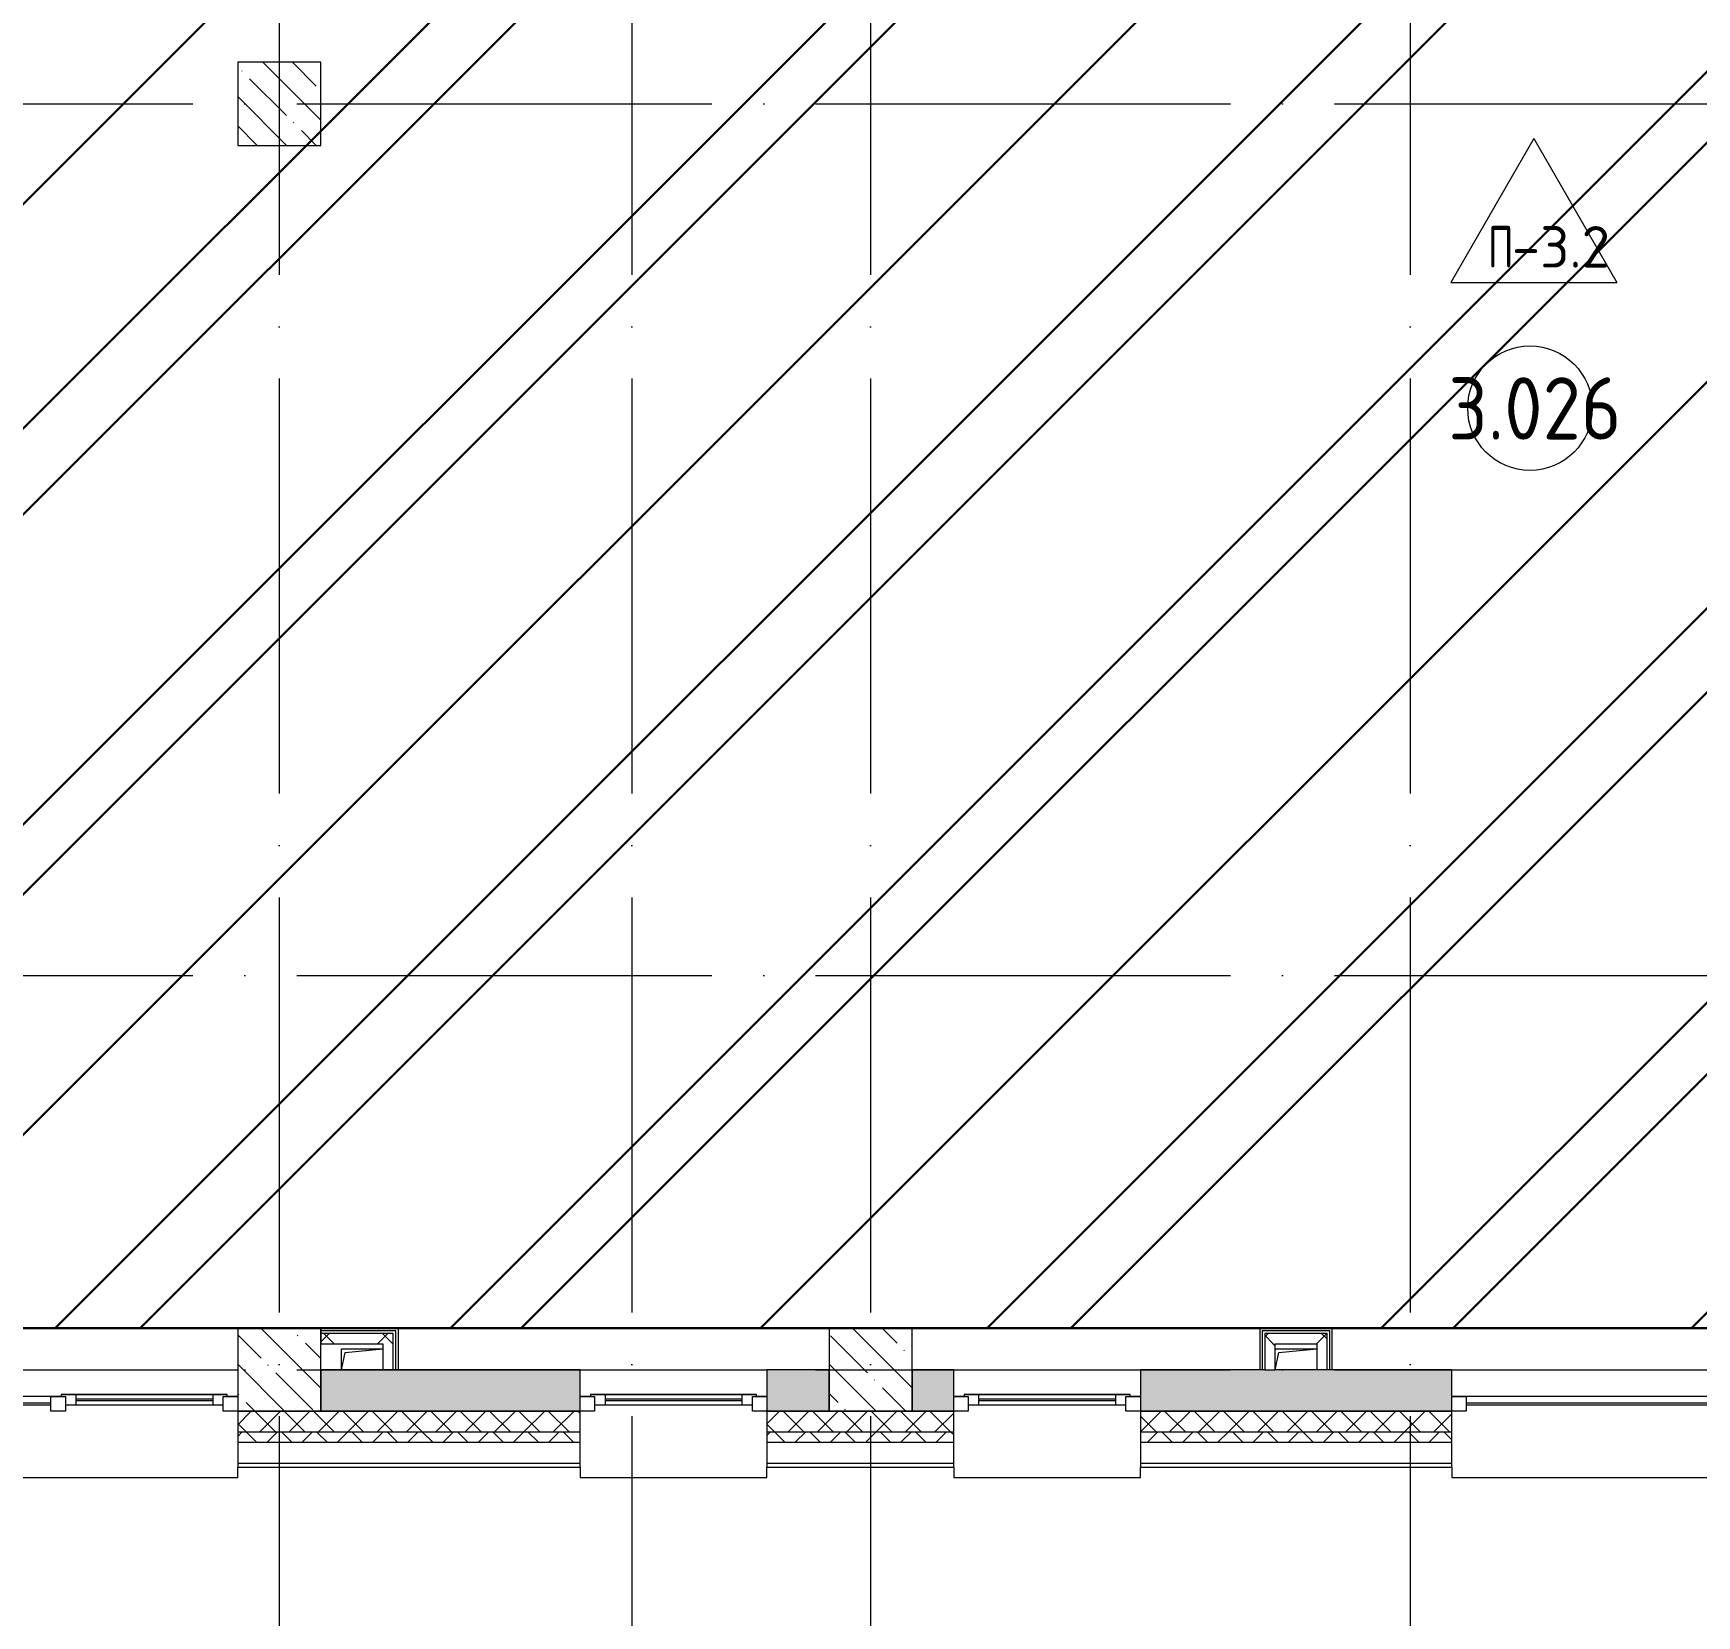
# Model space of a CAD drawing. Header units: millimetres. Extents: x -68946 to 690821, y -552984 to 293768.
# Drawn here: x 106968 to 114983, y -233317 to -225691 of the extents above; entities that cross this region are included whole.
import ezdxf

# ---------------------------------------------------------------- set-up
doc = ezdxf.new("R2010")
doc.units = ezdxf.units.MM
doc.linetypes.add('ADSK_Линия сетки', pattern=[2500, 2000, -250, 0, -250])
for name, color, linetype, lineweight in [('1.2) Стяжка 6 вып.', 30, 'Continuous', 30), ('1.3) Звуко-изол           6 вып.', 90, 'Continuous', 30), ('1.4) Стяжка 6 вып.', 30, 'Continuous', 30), ('A-AREA-____-IDEN', 250, 'Continuous', 9), ('A-DETL-GENF-OTLN', 250, 'Continuous', 5), ('A-FLOR-____-IDEN', 250, 'Continuous', 9), ('A-FLOR-____-OTLN', 250, 'Continuous', 9), ('A-GLAZ-____-MCUT', 250, 'Continuous', 9), ('A-GLAZ-____-OTLN', 250, 'Continuous', 5), ('A-WALL-____-MCUT', 250, 'Continuous', 13), ('A-WALL-____-PATT', 250, 'Continuous', 13), ('A-WALL-FNSH-MCUT', 250, 'Continuous', 13), ('I-WALL-____-OTLN', 250, 'Continuous', 9), ('S-COLS-____-MCUT', 250, 'Continuous', 25), ('S-COLS-____-OTLN', 250, 'Continuous', 9), ('S-GRID-____-OTLN', 250, 'Continuous', 9)]:
    doc.layers.add(name, color=color, linetype=linetype, lineweight=lineweight)
doc.styles.add('ISOCPEUR_1', font='isocpeur.ttf', dxfattribs={"width": 0.9, "height": 250})
doc.styles.add('ISOCPEUR_2', font='isocpeur.ttf', dxfattribs={"height": 160})
pattern_1 = [(135, (28052.9, -258555.93), (-142.5612, -142.5612), []), (135, (28195.47, -258555.93), (-142.5612, -142.5612), [252.016, -50.403, 3.353, -47.05])]
pattern_2 = [(45, (28052.9, -258555.93), (-141.42136, 141.42136), []), (135, (28052.9, -258555.93), (-141.42136, -141.42136), [])]

# ---------------------------------------------------------------- blocks, each defined once
blk = doc.blocks.new('Окно_СКБ_1Ст1 - 120_Окно_СКБ_1Ст_900_ОК3л-29018692-АР1_Маркировочный план 3 этажа секция 2_3')
at = {"layer": 'A-GLAZ-____-MCUT'}
for p, q in [((-450, -195), (-450, -125)), ((-450, -125), (-380, -125)), ((-380, -125), (-380, -195)), ((380, -155), (-380, -155)), ((-380, -155), (-380, -195)), ((-330, -205), (-330, -155)), ((330, -205), (330, -155)), ((380, -195), (380, -125)), ((380, -125), (450, -125)), ((380, -195), (380, -155)), ((450, -125), (450, -195)), ((-380, -195), (-450, -195)), ((-380, -195), (-400, -195)), ((-400, -195), (-400, -205)), ((-400, -205), (400, -205)), ((400, -205), (-400, -205)), ((450, -195), (380, -195)), ((400, -195), (380, -195)), ((400, -205), (400, -195))]:
    blk.add_line(p, q, dxfattribs=at)
at = {"layer": 'A-GLAZ-____-MCUT', "lineweight": 5}
for p, q in [((-330, -175), (330, -175)), ((330, -185), (-330, -185))]:
    blk.add_line(p, q, dxfattribs=at)
at = {"layer": 'A-GLAZ-____-OTLN'}
for p, q in [((-450, -195), (-400, -195)), ((400, -195), (450, -195))]:
    blk.add_line(p, q, dxfattribs=at)
blk = doc.blocks.new('Окно_СКБ_1Ст1 - 120_Окно_СКБ_1Ст_900_ОК6Л-29019242-АР1_Маркировочный план 3 этажа секция 2_3')
at = {"layer": 'A-GLAZ-____-MCUT'}
for p, q in [((-450, -195), (-450, -125)), ((-450, -125), (-380, -125)), ((-380, -125), (-380, -195)), ((380, -155), (-380, -155)), ((-380, -155), (-380, -195)), ((-330, -205), (-330, -155)), ((330, -205), (330, -155)), ((380, -195), (380, -125)), ((380, -125), (450, -125)), ((380, -195), (380, -155)), ((450, -125), (450, -195)), ((-380, -195), (-450, -195)), ((-380, -195), (-400, -195)), ((-400, -195), (-400, -205)), ((-400, -205), (400, -205)), ((400, -205), (-400, -205)), ((450, -195), (380, -195)), ((400, -195), (380, -195)), ((400, -205), (400, -195))]:
    blk.add_line(p, q, dxfattribs=at)
at = {"layer": 'A-GLAZ-____-MCUT', "lineweight": 5}
for p, q in [((-330, -175), (330, -175)), ((330, -185), (-330, -185))]:
    blk.add_line(p, q, dxfattribs=at)
at = {"layer": 'A-GLAZ-____-OTLN'}
for p, q in [((-450, -195), (-400, -195)), ((400, -195), (450, -195))]:
    blk.add_line(p, q, dxfattribs=at)
blk = doc.blocks.new('Окно_СКБ_2Ст1 - Окно_СКБ_2Ст_2700_ОК9Л-V60-АР1_Маркировочный план 3 этажа секция 2_3')
at = {"layer": 'A-GLAZ-____-MCUT'}
for p, q in [((-1350, -195), (-1350, -125)), ((-1350, -125), (-1280, -125)), ((-1280, -125), (-1280, -195)), ((-520, -155), (-1280, -155)), ((-1280, -155), (-1280, -195)), ((-1230, -205), (-1230, -155)), ((-570, -205), (-570, -155)), ((-520, -195), (-520, -125)), ((-520, -125), (-450, -125)), ((-520, -195), (-520, -155)), ((-450, -125), (-450, -195)), ((1280, -195), (1280, -125)), ((1280, -125), (1350, -125)), ((1350, -125), (1350, -195)), ((-1280, -195), (-1350, -195)), ((-1280, -195), (-1300, -195)), ((-1300, -195), (-1300, -205)), ((-1300, -205), (-500, -205)), ((-500, -205), (-1300, -205)), ((-450, -195), (-520, -195)), ((-500, -195), (-520, -195)), ((-500, -205), (-500, -195)), ((1350, -195), (1280, -195))]:
    blk.add_line(p, q, dxfattribs=at)
at = {"layer": 'A-GLAZ-____-MCUT', "lineweight": 5}
for p, q in [((1280, -155), (-450, -155)), ((-1230, -175), (-570, -175)), ((-570, -185), (-1230, -185)), ((1280, -165), (-450, -165))]:
    blk.add_line(p, q, dxfattribs=at)
at = {"layer": 'A-GLAZ-____-OTLN'}
for p, q in [((-1350, -195), (-1344.8, -195)), ((-1336.4, -195), (-1300, -195)), ((-500, -195), (1350, -195))]:
    blk.add_line(p, q, dxfattribs=at)
blk = doc.blocks.new('WNW_Отлив1 - Отлив_металлический 2-28596055-АР1_Маркировочный план 3 этажа секция 2_3')
at = {"layer": 'A-GLAZ-____-OTLN'}
for p, q in [((450, 320), (-450, 320)), ((-450, 320), (-450, 270)), ((450, 270), (450, 320))]:
    blk.add_line(p, q, dxfattribs=at)
blk = doc.blocks.new('WNW_Отлив1 - Отлив_металлический 2-28596188-АР1_Маркировочный план 3 этажа секция 2_3')
at = {"layer": 'A-GLAZ-____-OTLN'}
for p, q in [((1350, 320), (-1350, 320)), ((-1350, 320), (-1350, 270)), ((1350, 270), (1350, 320))]:
    blk.add_line(p, q, dxfattribs=at)
blk = doc.blocks.new('BSC_Колонна _Прямоугольная - 400x400-V136-АР1_Маркировочный план 3 этажа секция 2_3')
at = {"layer": 'S-COLS-____-OTLN', "lineweight": 5}
h = blk.add_hatch(dxfattribs=at)
h.set_pattern_fill('FP_112', color=256, style=0, pattern_type=2)
h.set_pattern_definition([(135, (-80100, -32525), (-142.5612, -142.5612), []), (135, (-79957.44, -32525), (-142.5612, -142.5612), [252.016, -50.403, 3.353, -47.05])])
h.paths.add_polyline_path([(200, -200), (200, 200), (-200, 200), (-200, -200)])
at = {"layer": 'S-COLS-____-MCUT', "lineweight": 5}
for p, q in [((200, 200), (-200, 200)), ((-200, 200), (-200, -200)), ((200, -200), (200, 200)), ((-200, -200), (200, -200))]:
    blk.add_line(p, q, dxfattribs=at)
blk = doc.blocks.new('Окно_СКБ_3Ст1 - Окно_СКБ_3Ст_4050_ОК15-36323508-АР1_Маркировочный план 3 этажа секция 2_3')
at = {"layer": 'A-GLAZ-____-MCUT'}
for p, q in [((-2025, -195), (-2025, -125)), ((-2025, -125), (-1955, -125)), ((-1955, -125), (-1955, -195)), ((-1195, -155), (-1955, -155)), ((-1955, -155), (-1955, -195)), ((-1905, -205), (-1905, -155)), ((-1245, -205), (-1245, -155)), ((-1195, -195), (-1195, -125)), ((-1195, -125), (-1125, -125)), ((-1195, -195), (-1195, -155)), ((-1125, -125), (-1125, -195)), ((355, -195), (355, -125)), ((355, -125), (425, -125)), ((425, -125), (425, -195)), ((1955, -195), (1955, -125)), ((1955, -125), (2025, -125)), ((2025, -125), (2025, -195)), ((-1955, -195), (-2025, -195)), ((-1955, -195), (-1975, -195)), ((-1975, -195), (-1975, -205)), ((-1975, -205), (-1175, -205)), ((-1175, -205), (-1975, -205)), ((-1125, -195), (-1195, -195)), ((-1175, -195), (-1195, -195)), ((-1175, -205), (-1175, -195)), ((425, -195), (355, -195)), ((2025, -195), (1955, -195))]:
    blk.add_line(p, q, dxfattribs=at)
at = {"layer": 'A-GLAZ-____-MCUT', "lineweight": 5}
for p, q in [((355, -155), (-1125, -155)), ((1955, -155), (425, -155)), ((-1905, -175), (-1245, -175)), ((-1245, -185), (-1905, -185)), ((355, -165), (-1125, -165)), ((1955, -165), (425, -165))]:
    blk.add_line(p, q, dxfattribs=at)
at = {"layer": 'A-GLAZ-____-OTLN'}
for p, q in [((-2025, -195), (-1975, -195)), ((-1175, -195), (2025, -195))]:
    blk.add_line(p, q, dxfattribs=at)
blk = doc.blocks.new('WNW_Отлив1 - Отлив_металлический 2-36323549-АР1_Маркировочный план 3 этажа секция 2_3')
at = {"layer": 'A-GLAZ-____-OTLN'}
for p, q in [((2025, 320), (-2025, 320)), ((-2025, 320), (-2025, 270)), ((2025, 270), (2025, 320))]:
    blk.add_line(p, q, dxfattribs=at)
blk = doc.blocks.new('_Wn_-As_OpeningMEP_floor__Rectangular - _Wn_-As_OpeningMEP_floor__Rectangular-V147-АР1_Маркировочный план 3 этажа секция 2_3')
at = {"layer": 'A-DETL-GENF-OTLN', "lineweight": 5}
for p, q in [((-100, 0), (-82.3, 82.3)), ((-82.3, 82.3), (99.5, 100))]:
    blk.add_line(p, q, dxfattribs=at)
blk = doc.blocks.new('_Wn_-As_OpeningMEP_floor__Rectangular - _Wn_-As_OpeningMEP_floor__Rectangular-V148-АР1_Маркировочный план 3 этажа секция 2_3')
at = {"layer": 'A-DETL-GENF-OTLN', "lineweight": 5}
for p, q in [((-100, 0), (-82.3, 82.3)), ((-82.3, 82.3), (100, 100))]:
    blk.add_line(p, q, dxfattribs=at)
blk = doc.blocks.new('AAR_СКБ_Марка_Помещения_мал - Номер-28977439-АР1_Маркировочный план 3 этажа секция 2_3')
at = {"layer": 'A-AREA-____-IDEN'}
blk.add_circle((-0.028, 0), 3, dxfattribs=at)
blk = doc.blocks.new('AAR_СКБ_Марка_Перекрытия - Марка пола-17325028-АР1_Маркировочный план 3 этажа секция 2_3')
at = {"layer": 'A-FLOR-____-IDEN'}
for p, q in [((0, 6.932), (-4.002, 0)), ((0, 6.932), (4.002, 0)), ((-4.002, 0), (4.002, 0))]:
    blk.add_line(p, q, dxfattribs=at)

msp = doc.modelspace()

# ---------------------------------------------------------------- hatches: boundary and pattern name
at = {"layer": '1.2) Стяжка 6 вып.', "lineweight": 30}
h = msp.add_hatch(dxfattribs=at)
h.set_pattern_fill('ANSI31', color=256, scale=333)
h.paths.add_polyline_path([(128837.9057, -231930.9286), (103406.2912, -231930.9286), (103406.2912, -223242.3877), (128837.9057, -223242.3877)])
at = {"layer": '1.3) Звуко-изол           6 вып.', "lineweight": 30}
h = msp.add_hatch(dxfattribs=at)
h.set_pattern_fill('ANSI31', color=256, scale=500)
h.paths.add_polyline_path([(128837.9057, -231930.9286), (103406.2912, -231930.9286), (103406.2912, -223242.3877), (128837.9057, -223242.3877)])
at = {"layer": '1.4) Стяжка 6 вып.', "lineweight": 30}
h = msp.add_hatch(dxfattribs=at)
h.set_pattern_fill('ANSI32', color=256, scale=333)
h.paths.add_polyline_path([(128837.9057, -231930.9286), (103406.2912, -231930.9286), (103406.2912, -223242.3877), (128837.9057, -223242.3877)])
at = {"layer": 'A-WALL-____-PATT', "lineweight": 15}
h = msp.add_hatch(dxfattribs=at)
h.set_pattern_fill('FP_52', color=256, style=0, pattern_type=2)
h.set_pattern_definition(pattern_2)
h.paths.add_polyline_path([(108636.7595, -232005.9286), (108702.4261, -232005.9286), (108702.4261, -231955.9286), (108352.9057, -231955.9286), (108352.9057, -232005.9286), (108456.5779, -232005.9286)])
h = msp.add_hatch(dxfattribs=at)
h.set_pattern_fill('FP_52', color=256, style=0, pattern_type=2)
h.set_pattern_definition(pattern_2)
h.paths.add_polyline_path([(113145.8201, -232005.9286), (113202.4574, -232005.9286), (113202.4574, -231955.9286), (112902.4574, -231955.9286), (112902.4574, -232005.9286), (113029.4692, -232005.9286)])
h = msp.add_hatch(dxfattribs=at)
h.set_pattern_fill('FP_52', color=256, style=0, pattern_type=2)
h.set_pattern_definition(pattern_2)
h.paths.add_polyline_path([(108652.4261, -232130.9286), (108702.4261, -232129.7768), (108702.4261, -232005.9286), (108652.4261, -232005.9286), (108652.4261, -232127.3336)])
h = msp.add_hatch(dxfattribs=at)
h.set_pattern_fill('FP_52', color=256, style=0, pattern_type=2)
h.set_pattern_definition(pattern_2)
h.paths.add_polyline_path([(112902.4574, -232130.9286), (112952.4574, -232130.9286), (112952.4574, -232005.9286), (112902.4574, -232005.9286), (112902.4574, -232032.0915)])
h = msp.add_hatch(dxfattribs=at)
h.set_pattern_fill('FP_124', color=256, style=0, pattern_type=2)
h.set_pattern_definition([(50, (28052.9, -258555.93), (364.3679, -31.8783), [38.1, -419.1]), (355, (28052.9, -258555.93), (-70.4859, 382.1133), [30.48, -335.28]), (100.451, (28083.27, -258558.6), (293.885, 350.2334), [32.38, -356.18]), (46.184, (28052.9, -258454.33), (542.1585, -84.0858), [57.15, -628.65]), (96.636, (28098.1, -258461.34), (474.805, 494.8554), [48.57, -534.27]), (351.184, (28052.9, -258454.33), (474.8102, 494.85), [45.72, -502.92]), (21, (28103.7, -258479.73), (303.2285, -204.5305), [38.1, -419.1]), (326, (28103.7, -258479.73), (123.6039, 368.376), [30.48, -335.28]), (71.451, (28128.97, -258496.77), (426.8341, 163.8427), [32.38, -356.18]), (37.5, (28052.9, -258555.93), (6.17665, 169.11015), [16.764, -314.452, 16.764, -323.596, -336.55]), (37.5, (28052.9, -258555.93), (6.17665, 169.11015), [-671.576, 16.764, -319.786]), (7.5, (28052.9, -258555.93), (133.63888, 200.3615), [16.764, -177.292, 16.764, -306.832, -128.27]), (7.5, (28052.9, -258555.93), (133.63888, 200.3615), [-517.652, 16.764, -111.506]), (327.5, (27939.62, -258555.93), (271.18182, -11.45836), [16.764, -110.236, 16.764, -379.476, -525.78]), (327.5, (27939.62, -258555.93), (271.18182, -11.45836), [-523.24, 16.764, -509.016]), (317.5, (27888.82, -258555.93), (296.2585, 50.85285), [16.764, -148.336, 16.764, -246.38, -373.38]), (317.5, (27888.82, -258555.93), (296.2585, 50.85285), [-428.244, 16.764, -356.616])])
h.paths.add_polyline_path([(129212.3031, -232330.9286), (129212.9057, -232330.8689), (129212.9057, -232130.9286), (128202.9057, -232130.9286), (128202.9057, -232330.9286), (128235.0029, -232330.9286)])
h.paths.add_polyline_path([(121602.9057, -232330.9286), (121602.9057, -232130.9286), (120802.9057, -232130.9286), (120802.9057, -232330.9286), (121476.9879, -232330.9286)])
h.paths.add_polyline_path([(126883.3999, -232330.9286), (127302.9057, -232330.8689), (127302.9057, -232130.9286), (126402.9057, -232130.9286), (126402.9057, -232330.9286)])
h.paths.add_polyline_path([(125502.9057, -232330.9286), (125502.9057, -232130.9286), (124952.9057, -232130.9286), (124953.2339, -232330.9286)])
h.paths.add_polyline_path([(124552.7566, -232330.9286), (124552.9057, -232330.8689), (124552.9057, -232130.9286), (124302.9057, -232130.9286), (124302.9057, -232330.9286)])
h.paths.add_polyline_path([(99902.9057, -232330.9286), (101352.9057, -232330.8689), (101352.9057, -232130.9286), (99902.9057, -232130.9286), (99902.9057, -232330.8689)])
h.paths.add_polyline_path([(98202.9057, -232330.9286), (98202.9057, -232130.9286), (97752.9057, -232130.9286), (97753.1742, -232330.9286), (97823.9355, -232330.9286)])
h.paths.add_polyline_path([(117422.179, -232330.9286), (117702.9057, -232330.8689), (117702.9057, -232130.9286), (116902.9057, -232130.9286), (116902.9057, -232330.9286)])
h.paths.add_polyline_path([(118602.9057, -232330.9286), (119502.9057, -232330.8689), (119502.9057, -232130.9286), (118602.9057, -232130.9286), (118602.9057, -232330.8689)])
h.paths.add_polyline_path([(113367.37, -232330.9286), (113802.9057, -232330.8689), (113802.9057, -232130.9286), (112302.9057, -232130.9286), (112302.9057, -232330.9286)])
h.paths.add_polyline_path([(111402.9057, -232330.9286), (111402.9057, -232130.9286), (111202.9057, -232130.9286), (111203.0251, -232330.9286)])
h.paths.add_polyline_path([(110802.7267, -232330.9286), (110802.9057, -232330.8689), (110802.9057, -232130.9286), (110502.9057, -232130.9286), (110502.9057, -232330.9286), (110664.164, -232330.9286)])
h.paths.add_polyline_path([(109602.9057, -232330.9286), (109602.9057, -232130.9286), (108352.9057, -232130.9286), (108352.9057, -232330.9286), (109312.561, -232330.9286)])
h.paths.add_polyline_path([(103902.9057, -232330.9286), (103902.9057, -232130.9286), (103052.9057, -232130.9286), (103052.9057, -232330.9286)])
h.paths.add_polyline_path([(102652.667, -232330.9286), (102652.9057, -232330.8689), (102652.9057, -232130.9286), (102252.9057, -232130.9286), (102252.9057, -232330.9286), (102554.546, -232330.9286)])
h = msp.add_hatch(dxfattribs=at)
h.set_pattern_fill('FP_49', color=256, style=0, pattern_type=2)
h.set_pattern_definition([(45, (28052.91, -258555.93), (-70.71068, 70.71068), []), (135, (28052.91, -258555.93), (-70.71068, -70.71068), [])])
h.paths.add_polyline_path([(131062.9276, -232430.8689), (132652.9063, -232430.8689), (132752.8838, -232330.8689), (128202.9057, -232330.9286), (128202.9057, -232430.8689), (130938.2089, -232430.8689)])
h.paths.add_polyline_path([(125502.9057, -232430.8689), (125502.9057, -232330.9286), (124302.9057, -232330.9286), (124302.9057, -232430.8689)])
h.paths.add_polyline_path([(126883.3999, -232430.8689), (127302.9057, -232430.8689), (127302.3687, -232330.9286), (126402.9057, -232330.9286), (126402.9057, -232430.8689)])
h.paths.add_polyline_path([(118602.9057, -232430.8689), (119502.9057, -232430.8689), (119502.3687, -232330.9286), (118602.9057, -232330.9286)])
h.paths.add_polyline_path([(121602.9057, -232430.8689), (121602.9057, -232330.9286), (120402.9057, -232330.9286), (120402.9057, -232430.8689), (121476.9879, -232430.8689)])
h.paths.add_polyline_path([(117422.179, -232430.8689), (117702.9057, -232430.8689), (117702.9057, -232330.9286), (116502.9057, -232330.9286), (116502.9057, -232430.8689), (116902.9057, -232430.8689)])
h.paths.add_polyline_path([(113367.37, -232430.8689), (113802.9057, -232430.8689), (113802.0107, -232330.9286), (112302.9057, -232330.9286), (112302.9057, -232430.8689)])
h.paths.add_polyline_path([(110664.164, -232430.8689), (111402.9057, -232430.8689), (111402.9057, -232330.9286), (110502.9057, -232330.9286), (110502.9057, -232430.8689)])
h.paths.add_polyline_path([(109602.9057, -232430.8689), (109602.9057, -232330.9286), (107952.9057, -232330.9286), (107952.9057, -232430.8689), (109312.561, -232430.8689)])
h.paths.add_polyline_path([(102554.546, -232430.8689), (103902.9057, -232430.8689), (103902.9057, -232330.9286), (102252.9057, -232330.9286), (102252.9057, -232430.8689)])
h.paths.add_polyline_path([(101202.943, -232430.8689), (101352.9057, -232430.8689), (101352.0405, -232330.9286), (99902.9057, -232330.9286), (99902.9057, -232430.8689)])
h.paths.add_polyline_path([(97302.9356, -232430.8689), (98202.9057, -232430.8689), (98202.9057, -232330.9286), (97252.9057, -232330.9286), (97252.9057, -232430.8689)])
h = msp.add_hatch(dxfattribs=at)
h.set_pattern_fill('FP_48', color=256, style=0, pattern_type=2)
h.set_pattern_definition([(135, (28052.9, -258555.93), (-84.85281, -84.85281), []), (225, (28052.9, -258555.93), (84.85281, -84.85281), [])])
h.paths.add_polyline_path([(132602.9063, -232480.8689), (132652.9063, -232430.8689), (128202.9057, -232430.8689), (128202.9057, -232480.8689), (132502.9063, -232480.8689)])
h.paths.add_polyline_path([(127302.9057, -232480.8689), (127302.9057, -232430.8689), (126402.9057, -232430.8689), (126402.9057, -232480.8689), (126883.3999, -232480.8689)])
h.paths.add_polyline_path([(124952.9057, -232480.8689), (125502.9057, -232480.8689), (125502.9057, -232430.8689), (124302.9057, -232430.8689), (124302.9057, -232480.8689)])
h.paths.add_polyline_path([(120402.9057, -232480.8689), (121602.9057, -232480.8689), (121602.9057, -232430.8689), (120402.9057, -232430.8689)])
h.paths.add_polyline_path([(119502.9057, -232480.8689), (119502.9057, -232430.8689), (118602.9057, -232430.8689), (118602.9057, -232480.8689), (118773.7819, -232480.8689)])
h.paths.add_polyline_path([(117702.9057, -232480.8689), (117702.9057, -232430.8689), (116502.9057, -232430.8689), (116502.9057, -232480.8689), (117422.179, -232480.8689)])
h.paths.add_polyline_path([(112302.9057, -232480.8689), (113802.9057, -232480.8689), (113802.9057, -232430.8689), (112302.9057, -232430.8689), (112302.9057, -232456.0511)])
h.paths.add_polyline_path([(111402.9057, -232480.8689), (111402.9057, -232430.8689), (110502.9057, -232430.8689), (110502.9057, -232480.8689), (110664.164, -232480.8689)])
h.paths.add_polyline_path([(107952.9057, -232480.8689), (109602.9057, -232480.8689), (109602.9057, -232430.8689), (107952.9057, -232430.8689)])
h.paths.add_polyline_path([(102554.546, -232480.8689), (103902.9057, -232480.8689), (103902.9057, -232430.8689), (102252.9057, -232430.8689), (102252.9057, -232480.8689)])
h.paths.add_polyline_path([(101352.9057, -232480.8689), (101352.9057, -232430.8689), (99902.9057, -232430.8689), (99902.9057, -232480.8689), (101202.943, -232480.8689)])
h.paths.add_polyline_path([(97202.9057, -232480.8689), (98202.9057, -232480.8689), (98202.9057, -232430.8689), (97202.9057, -232430.8689)])
at = {"layer": 'S-COLS-____-OTLN', "lineweight": 5}
h = msp.add_hatch(dxfattribs=at)
h.set_pattern_fill('FP_19', color=256, style=0, pattern_type=2)
h.set_pattern_definition(pattern_1)
h.paths.add_polyline_path([(107952.9057, -232330.9286), (108352.9057, -232330.8689), (108352.9057, -231930.9286), (107952.9057, -231930.9286), (107952.9057, -232330.8689)])
h = msp.add_hatch(dxfattribs=at)
h.set_pattern_fill('FP_19', color=256, style=0, pattern_type=2)
h.set_pattern_definition(pattern_1)
h.paths.add_polyline_path([(110803.2637, -232330.9286), (111202.9057, -232330.8689), (111202.9057, -231930.9286), (110802.9057, -231930.9286), (110802.9057, -232330.8689)])

# ---------------------------------------------------------------- linework, layer by layer
at = {"layer": '1.2) Стяжка 6 вып.', "lineweight": 30}
msp.add_lwpolyline([(128837.9057, -231930.9286), (103406.2912, -231930.9286), (103406.2912, -223242.3877), (128837.9057, -223242.3877)], close=True, dxfattribs=at)
at = {"layer": 'A-FLOR-____-OTLN', "lineweight": 5}
for p, q in [((108452.9057, -232130.9286), (108452.9057, -232030.9286)), ((108452.9057, -232030.9286), (108652.4261, -232030.9286)), ((112952.4574, -232030.9286), (113152.4574, -232030.9286))]:
    msp.add_line(p, q, dxfattribs=at)
at = {"layer": 'A-WALL-____-MCUT', "lineweight": 15}
for p, q in [((108714.9261, -231943.4286), (108352.9057, -231943.4286)), ((108714.9261, -232130.9286), (108714.9261, -231943.4286)), ((113214.9574, -231943.4286), (112889.9574, -231943.4286)), ((112889.9574, -231943.4286), (112889.9574, -232130.9286)), ((113214.9574, -232130.9286), (113214.9574, -231943.4286)), ((108352.9057, -232130.9286), (108352.9057, -232330.9286)), ((110802.9057, -232330.9286), (110802.9057, -232130.9286)), ((111202.9057, -232130.9286), (111202.9057, -232330.9286)), ((112902.4574, -232130.9286), (112952.4574, -232130.9286)), ((107952.9057, -232580.8689), (109602.9057, -232580.8689)), ((110502.9057, -232580.8689), (111402.9057, -232580.8689)), ((112302.9057, -232580.8689), (113802.9057, -232580.8689))]:
    msp.add_line(p, q, dxfattribs=at)
at = {"layer": 'A-WALL-____-MCUT', "color": 7, "lineweight": 15}
for p, q in [((108352.9057, -231955.9286), (108352.9057, -232005.9286)), ((108702.4261, -231955.9286), (108352.9057, -231955.9286)), ((108702.4261, -232130.9286), (108702.4261, -231955.9286)), ((113202.4574, -231955.9286), (112902.4574, -231955.9286)), ((112902.4574, -231955.9286), (112902.4574, -232130.9286)), ((113202.4574, -232130.9286), (113202.4574, -231955.9286)), ((108352.9057, -232005.9286), (108652.4261, -232005.9286)), ((108652.4261, -232005.9286), (108652.4261, -232130.9286)), ((112952.4574, -232005.9286), (113152.4574, -232005.9286)), ((112952.4574, -232130.9286), (112952.4574, -232005.9286)), ((113152.4574, -232005.9286), (113152.4574, -232130.9286)), ((109602.9057, -232130.9286), (108352.9057, -232130.9286)), ((109602.9057, -232330.9286), (109602.9057, -232130.9286)), ((110802.9057, -232130.9286), (110502.9057, -232130.9286)), ((110502.9057, -232130.9286), (110502.9057, -232330.9286)), ((111402.9057, -232130.9286), (111202.9057, -232130.9286)), ((111402.9057, -232330.9286), (111402.9057, -232130.9286)), ((112902.4574, -232130.9286), (112302.9057, -232130.9286)), ((112302.9057, -232130.9286), (112302.9057, -232330.9286)), ((113802.9057, -232130.9286), (112952.4574, -232130.9286)), ((113802.9057, -232330.9286), (113802.9057, -232130.9286)), ((109602.9057, -232330.8689), (108352.9057, -232330.8689)), ((108352.9057, -232330.9286), (109602.9057, -232330.9286)), ((110802.9057, -232330.8689), (110502.9057, -232330.8689)), ((110502.9057, -232330.9286), (110802.9057, -232330.9286)), ((111402.9057, -232330.8689), (111202.9057, -232330.8689)), ((111202.9057, -232330.9286), (111402.9057, -232330.9286)), ((113802.9057, -232330.8689), (112302.9057, -232330.8689)), ((112302.9057, -232330.9286), (113802.9057, -232330.9286)), ((107952.9057, -232430.8689), (107952.9057, -232480.8689)), ((107952.9057, -232430.8689), (109602.9057, -232430.8689)), ((109602.9057, -232480.8689), (109602.9057, -232430.8689)), ((110502.9057, -232430.8689), (110502.9057, -232480.8689)), ((110502.9057, -232430.8689), (111402.9057, -232430.8689)), ((111402.9057, -232480.8689), (111402.9057, -232430.8689)), ((112302.9057, -232430.8689), (112302.9057, -232480.8689)), ((112302.9057, -232430.8689), (113802.9057, -232430.8689)), ((113802.9057, -232480.8689), (113802.9057, -232430.8689)), ((107952.9057, -232480.8689), (109602.9057, -232480.8689)), ((110502.9057, -232480.8689), (111402.9057, -232480.8689)), ((112302.9057, -232480.8689), (113802.9057, -232480.8689))]:
    msp.add_line(p, q, dxfattribs=at)
at = {"layer": 'A-WALL-____-MCUT', "color": 10, "lineweight": 15}
for p, q in [((108352.9057, -232330.8689), (107952.9057, -232330.8689)), ((107952.9057, -232330.8689), (107952.9057, -232430.8689)), ((109602.9057, -232430.8689), (109602.9057, -232330.9286)), ((110502.9057, -232330.9286), (110502.9057, -232430.8689)), ((111202.9057, -232330.8689), (110802.9057, -232330.8689)), ((111402.9057, -232430.8689), (111402.9057, -232330.9286)), ((112302.9057, -232330.9286), (112302.9057, -232430.8689)), ((113802.9057, -232430.8689), (113802.9057, -232330.9286)), ((107952.9057, -232480.8689), (107952.9057, -232580.8689)), ((109602.9057, -232580.8689), (109602.9057, -232480.8689)), ((110502.9057, -232480.8689), (110502.9057, -232580.8689)), ((111402.9057, -232580.8689), (111402.9057, -232480.8689)), ((112302.9057, -232480.8689), (112302.9057, -232580.8689)), ((113802.9057, -232580.8689), (113802.9057, -232480.8689))]:
    msp.add_line(p, q, dxfattribs=at)
at = {"layer": 'A-WALL-FNSH-MCUT', "lineweight": 15}
for p, q in [((108727.4261, -231930.9286), (108352.9057, -231930.9286)), ((108352.9057, -231930.9286), (108352.9057, -231955.9286)), ((108727.4261, -232130.9286), (108727.4261, -231930.9286)), ((113227.4574, -231930.9286), (112877.4574, -231930.9286)), ((112877.4574, -231930.9286), (112877.4574, -232130.9286)), ((113227.4574, -232130.9286), (113227.4574, -231930.9286)), ((107952.9057, -232580.8689), (107952.9057, -232600.8689)), ((107952.9057, -232600.8689), (109602.9057, -232600.8689)), ((109602.9057, -232600.8689), (109602.9057, -232580.8689)), ((110502.9057, -232580.8689), (110502.9057, -232600.8689)), ((110502.9057, -232600.8689), (111402.9057, -232600.8689)), ((111402.9057, -232600.8689), (111402.9057, -232580.8689)), ((112302.9057, -232580.8689), (112302.9057, -232600.8689)), ((112302.9057, -232600.8689), (113802.9057, -232600.8689)), ((113802.9057, -232600.8689), (113802.9057, -232580.8689))]:
    msp.add_line(p, q, dxfattribs=at)
at = {"layer": 'I-WALL-____-OTLN', "lineweight": 15}
for p, q in [((103902.9057, -232130.9286), (107952.9057, -232130.9286)), ((109602.9057, -232130.9286), (110502.9057, -232130.9286)), ((111402.9057, -232130.9286), (112302.9057, -232130.9286)), ((113802.9057, -232130.9286), (116414.3033, -232130.9286))]:
    msp.add_line(p, q, dxfattribs=at)
at = {"layer": 'S-COLS-____-MCUT', "lineweight": 5}
for p, q in [((108352.9057, -231930.9286), (107952.9057, -231930.9286)), ((107952.9057, -231930.9286), (107952.9057, -232330.9286)), ((108352.9057, -232130.9286), (108352.9057, -231930.9286)), ((111202.9057, -231930.9286), (110802.9057, -231930.9286)), ((110802.9057, -231930.9286), (110802.9057, -232130.9286)), ((111202.9057, -232130.9286), (111202.9057, -231930.9286)), ((107952.9057, -232330.9286), (108352.9057, -232330.9286)), ((110802.9057, -232330.9286), (111202.9057, -232330.9286))]:
    msp.add_line(p, q, dxfattribs=at)
at = {"layer": 'S-COLS-____-OTLN', "lineweight": 5}
for p, q in [((108352.9057, -232330.9286), (108352.9057, -232130.9286)), ((110802.9057, -232130.9286), (110802.9057, -232330.9286)), ((111202.9057, -232330.9286), (111202.9057, -232130.9286))]:
    msp.add_line(p, q, dxfattribs=at)
at = {"layer": 'S-GRID-____-OTLN', "linetype": 'ADSK_Линия сетки'}
for p, q in [((108152.9057, -197353.9241), (108152.9057, -262294.7685)), ((109852.9057, -197353.9241), (109852.9057, -262294.7685)), ((111002.9057, -197353.9241), (111002.9057, -262294.7685)), ((113602.9057, -197353.9241), (113602.9057, -262294.7685)), ((93236.8325, -226030.9286), (181748.3453, -226030.9286)), ((93236.8325, -230230.9286), (181748.3453, -230230.9286)), ((93236.8325, -232130.9286), (181888.5828, -232130.9286))]:
    msp.add_line(p, q, dxfattribs=at)

# ---------------------------------------------------------------- block references
at = {"layer": 'A-AREA-____-IDEN', "xscale": 99.99999999999993, "yscale": 99.99999999999993, "zscale": 99.99999999999993}
msp.add_blockref('AAR_СКБ_Марка_Помещения_мал - Номер-28977439-АР1_Маркировочный план 3 этажа секция 2_3', (114182.7148, -227497.4513), dxfattribs=at)
at = {"layer": 'A-FLOR-____-IDEN', "xscale": 99.99999999999993, "yscale": 99.99999999999993, "zscale": 99.99999999999993}
msp.add_blockref('AAR_СКБ_Марка_Перекрытия - Марка пола-17325028-АР1_Маркировочный план 3 этажа секция 2_3', (114198.3273, -226891.424), dxfattribs=at)
at = {"layer": 'A-GLAZ-____-OTLN'}
for name, p in [('_Wn_-As_OpeningMEP_floor__Rectangular - _Wn_-As_OpeningMEP_floor__Rectangular-V147-АР1_Маркировочный план 3 этажа секция 2_3', (108552.9057, -232130.9286)), ('_Wn_-As_OpeningMEP_floor__Rectangular - _Wn_-As_OpeningMEP_floor__Rectangular-V148-АР1_Маркировочный план 3 этажа секция 2_3', (113052.4574, -232130.9286))]:
    msp.add_blockref(name, p, dxfattribs=at)
at = {"layer": 'A-GLAZ-____-OTLN', "rotation": 180}
for name, p in [('Окно_СКБ_3Ст1 - Окно_СКБ_3Ст_4050_ОК15-36323508-АР1_Маркировочный план 3 этажа секция 2_3', (105927.9057, -232455.8689)), ('Окно_СКБ_1Ст1 - 120_Окно_СКБ_1Ст_900_ОК3л-29018692-АР1_Маркировочный план 3 этажа секция 2_3', (110052.9057, -232455.8689)), ('Окно_СКБ_1Ст1 - 120_Окно_СКБ_1Ст_900_ОК6Л-29019242-АР1_Маркировочный план 3 этажа секция 2_3', (111852.9057, -232455.8689)), ('Окно_СКБ_2Ст1 - Окно_СКБ_2Ст_2700_ОК9Л-V60-АР1_Маркировочный план 3 этажа секция 2_3', (115152.9057, -232455.8689)), ('WNW_Отлив1 - Отлив_металлический 2-36323549-АР1_Маркировочный план 3 этажа секция 2_3', (105927.9057, -232330.8689)), ('WNW_Отлив1 - Отлив_металлический 2-28596055-АР1_Маркировочный план 3 этажа секция 2_3', (110052.9057, -232330.8689)), ('WNW_Отлив1 - Отлив_металлический 2-28596055-АР1_Маркировочный план 3 этажа секция 2_3', (111852.9057, -232330.8689)), ('WNW_Отлив1 - Отлив_металлический 2-28596188-АР1_Маркировочный план 3 этажа секция 2_3', (115152.9057, -232330.8689))]:
    msp.add_blockref(name, p, dxfattribs=at)
at = {"layer": 'S-COLS-____-OTLN', "lineweight": 5}
msp.add_blockref('BSC_Колонна _Прямоугольная - 400x400-V136-АР1_Маркировочный план 3 этажа секция 2_3', (108152.9057, -226030.9286), dxfattribs=at)

# ---------------------------------------------------------------- texts
at = {"layer": 'A-AREA-____-IDEN', "insert": (113785.9756, -227348.7915), "char_height": 300, "width": 654.177, "attachment_point": 1, "style": 'ISOCPEUR_1'}
msp.add_mtext('3.026', dxfattribs=at)
at = {"layer": 'A-FLOR-____-IDEN', "char_height": 200, "attachment_point": 1, "style": 'ISOCPEUR_2'}
for s, insert, width in [('\\fISOCPEUR|b0|i0|c204|p34|;\\W.7;П', (113976.9924, -226620.0382), 140.295312), ('-3.2', (114092.7476, -226620.0382), 420.885937)]:
    msp.add_mtext(s, dxfattribs=dict(at, insert=insert, width=width))

doc.saveas('drawing.dxf')
